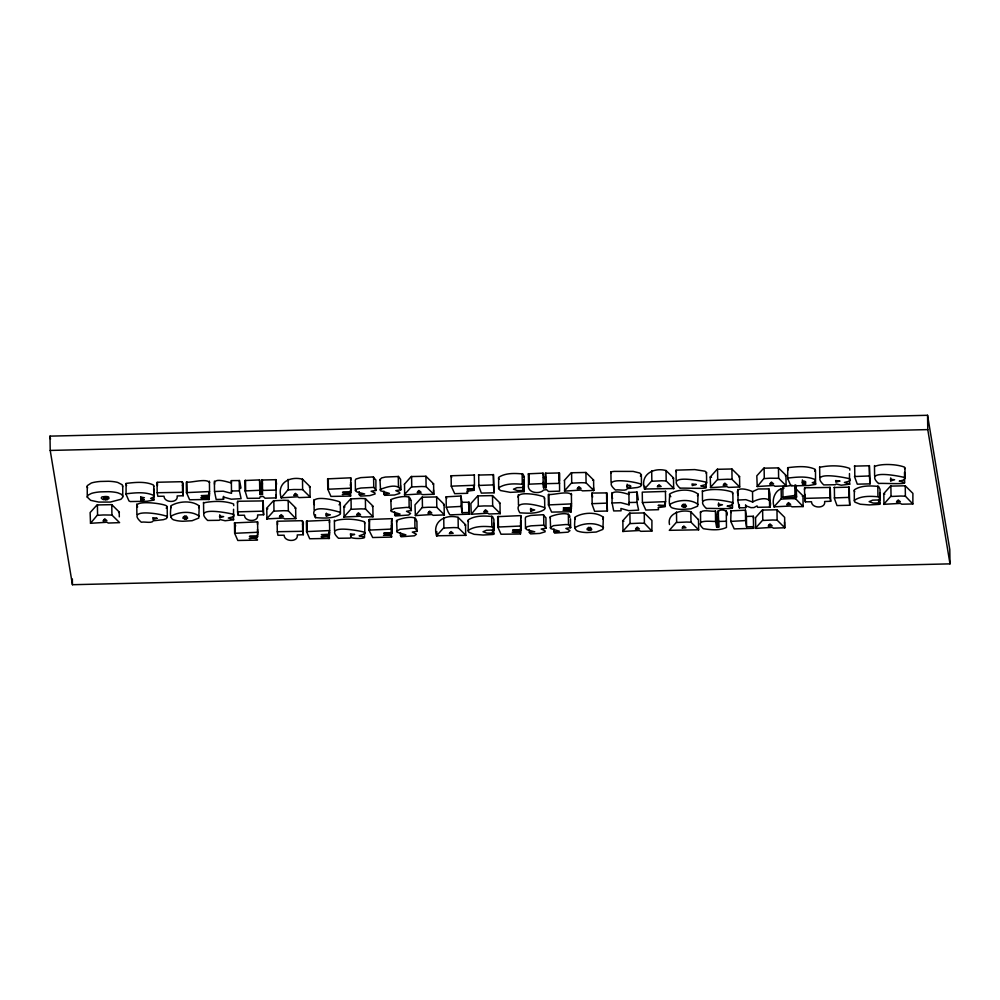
<?xml version="1.0" encoding="UTF-8"?>
<svg xmlns="http://www.w3.org/2000/svg" width="1000" height="1000" viewBox="0 0 1000 1000"><rect width="100%" height="100%" fill="white"/><g stroke="black" fill="none" stroke-linecap="round" stroke-linejoin="round"><path stroke-width="1.5" d="M259.988 484.162L259.575 479.9L244.938 480.525L245.087 490.925L247.35 498.35L259.6 498.237L260.138 496.737L263.163 496.413L265.062 498.212L276.15 497.887L275.975 479.688L261.775 480.025L262.6 494.475L260.138 494.562L259.988 484.162L262.45 484.075L261.775 480.025M260.138 494.562L259.738 490.3L245.087 490.925M543.575 487.825L543.175 483.562L528.538 484.2C526.413 493.4 540.237 494.475 543.575 490.012L546.613 489.688L548.5 491.488L559.6 491.15L559.425 472.95L545.225 473.288L546.038 487.738L543.575 487.825L543.5 481.887M493.7 534.237L493.725 533.25L491.6 533.05A7.612 1.887 -0.8 0 1 486.838 533.1L483.025 531.763L486.512 530.237L493.862 530L492.65 526.925C484.725 526.188 475.213 525.725 468.35 530.3L468.725 532.212L474.137 534.312L483.075 535.025L493.013 534.475L493.7 534.237L493.575 522.85M524.15 491.662L523.625 480.062L524.15 491.662L510.312 492.362L500.425 490.525L498.638 488.6L498.663 477.337C505.513 472.762 515.037 473.225 522.95 473.963L524.362 476.863L523.5 477.113M879.812 504.137L879.837 503.15L877.712 502.95A7.612 1.887 -0.8 0 1 872.95 503.013L869.137 501.675L872.638 500.15L879.975 499.913L878.763 496.838C870.85 496.087 861.325 495.637 854.475 500.213L854.837 502.125L860.25 504.225L869.188 504.925L879.137 504.375L879.812 504.137L879.688 492.75M122.625 486.838L122.275 484.8L117.662 482.413A15.888 3.938 -0.8 0 0 108.438 481.275L100.375 481.463A16.587 4.112 -0.8 0 0 91.337 483.013L87.25 485.662L87.263 497.113L90.65 500.337L98.713 502.075L110.275 502.075L120.875 499.312L122.775 497.238L122.725 485.763M199.237 505.962L198.762 518.062L192.113 520.712L182.887 521.25A12.888 3.188 -0.8 0 1 175.3 520.288C168.125 519.425 171.175 510.7 170.775 505.887C178.463 501.1 192.013 500.175 199.237 505.962L198.612 507.663M603.362 517.275L602.888 529.388L596.225 532.038L587 532.562A12.888 3.188 -0.8 0 1 579.425 531.613C572.25 530.75 575.3 522.013 574.9 517.212C582.587 512.425 596.138 511.5 603.362 517.275L602.737 518.987M698.075 494.113L697.6 506.213L690.938 508.862L681.712 509.387A12.888 3.188 -0.8 0 1 674.125 508.438C666.95 507.575 670.013 498.85 669.613 494.038C677.288 489.25 690.85 488.325 698.075 494.113L697.45 495.812M87.263 497.113L88.162 495.087L91.487 493.413A16.587 4.112 -0.8 0 1 100.525 491.863L108.588 491.675A15.888 3.938 -0.8 0 1 117.812 492.825L121.412 494.3L122.875 496.163M170.812 517.125L170.925 516.287C178.612 511.512 192.175 510.575 199.387 516.362M574.938 528.45L575.05 527.612C582.737 522.825 596.287 521.9 603.513 527.675M669.65 505.275L669.762 504.438C677.438 499.65 691 498.725 698.225 504.513M153.737 486.45L153.338 484.925C144.987 481.163 134.925 482.388 126.088 483.387L126.062 494.325L128.963 500.925L130.275 501.562L147.05 501.25L153.938 500.1L153.663 488.787M153.837 485.8L153.887 496.85L150.612 498.45L154.125 499.625M815.475 470.087L815.575 484.387L808.688 485.538L791.912 485.85L790.6 485.2L787.7 478.612L787.725 467.675C796.562 466.675 806.625 465.438 814.975 469.2L814.862 471.325M314.425 504.75C308.8 493.85 335.288 499.963 339.812 501.912L340.075 503.862L339.05 504.812M340.438 513.162L340.225 514.263C333.188 518.95 323.65 518.15 315.5 517.663C306.625 503.2 333.913 510.238 339.975 512.312L340.438 513.162L340.288 502.762M544.412 499L544.15 497.05C539.862 494.712 517.463 490.838 518.112 497.275M544.763 508.3L544.562 509.4C537.525 514.087 527.987 513.3 519.837 512.812C510.95 498.338 538.25 505.387 544.3 507.45L544.763 508.3L544.612 497.9M468.175 531.163L468.2 519.9C475.062 515.325 484.575 515.788 492.5 516.525L493.913 519.425L493.862 530M498.638 488.6L498.812 487.738C505.662 483.162 515.188 483.625 523.1 484.363L524.312 487.438L516.975 487.675L513.475 489.2L517.288 490.538A7.612 1.887 -0.8 0 0 522.05 490.487L523.775 490.462M854.3 501.075L854.325 489.812C861.175 485.238 870.7 485.688 878.612 486.438L880.025 489.338L879.975 499.913M355.425 490.562L357.15 488.9L360.863 488.038L373.75 487.362L376.062 490.387L371.125 491.238L374.925 492.938L375.075 493.988L369.8 495.613L360.513 496.087L359.275 494.688L364.688 493.988L357.113 492.025L355.425 490.562L355.275 480.163L355.962 479.025L360.712 477.638L372.95 476.912L375.913 479.988L375.875 490.55M379.963 479.575L381.688 477.912L385.387 477.05L398.6 476.5L400.588 479.4L400.75 489.8L395.812 490.65L399.613 492.35L399.762 493.4L394.487 495.025L384.55 495.312L383.963 494.1L389.375 493.4L380.6 490.763L379.963 479.575L380.45 480.363M380.112 489.975L380.225 489.4C385.763 487.4 397.287 482.975 400.75 489.8M390.812 510.65L394.125 508.525L406.475 507.388L409.462 507.575L411.45 510.475L406.512 511.312L410.625 513.475L408.675 515.025L395.262 515.975L394.675 514.763L400.087 514.075L391.312 511.438L390.788 499.663C394.988 497.488 411.562 493.6 410.487 500.3M396.613 531.425L399.925 529.3L412.275 528.175L415.262 528.362L417.25 531.25L412.312 532.1L416.425 534.263L414.475 535.8L401.062 536.763L400.475 535.55L405.887 534.85L397.113 532.212L396.587 520.45C400.788 518.275 417.362 514.388 416.3 521.075M525.487 528.362L527.212 526.7L530.925 525.85L543.812 525.163L546.125 528.188L541.188 529.038L544.987 530.737L545.138 531.788L539.862 533.413L530.562 533.9L529.338 532.487L534.75 531.788L527.175 529.825L525.487 528.362L525.337 517.962L526.025 516.825L530.763 515.45L543.013 514.712L545.962 517.788L545.938 528.35M550.175 527.788L553.475 525.65L565.825 524.525L568.812 524.712L570.8 527.6L565.875 528.45L569.975 530.612L568.025 532.163L554.612 533.112L554.025 531.9L559.438 531.213L550.662 528.575L550.138 516.8C554.338 514.625 570.913 510.737 569.85 517.438M469.125 514.15L469.15 502.262L461.962 502.275L460.988 496.012L446.125 496.825L446.275 507.225L448.15 511.925L449.762 514.725L450.775 514.837L469.125 514.15L469.05 512.5L462.113 512.675L461.138 506.413L446.275 507.225M753.425 517.913L753.35 516.263L746.413 516.438L745.438 510.175L731.025 510.875L730.738 521.388L734.212 528.888L753.575 528.312L753.5 526.663L746.562 526.838L745.588 520.575L730.738 521.388M137.637 506.912C132.387 499.8 163.312 503.25 166.713 505.988L167.175 506.838L166.225 508.237M167.325 517.238L166.375 518.65L163.375 519.675L153.287 520.788C151.9 523.75 144.725 521.4 141.325 522.225C124.625 507.825 161.225 513.763 166.863 516.388L167.325 517.238L167.175 506.838M611.062 473.175L610.9 471.825L614.15 471.388L633.175 471.413L639.8 473.038L641.338 474.65L640.387 476.062M641.488 485.05L640.537 486.463L637.537 487.488L627.45 488.6C626.05 491.562 618.888 489.212 615.487 490.037C598.787 475.65 635.388 481.587 641.025 484.2L641.488 485.05L641.338 474.65M209.65 482.612C206.713 478.075 192.312 482.663 186.3 482.212L186.45 492.612L189.625 499.775L209.262 499.425L209.025 492.825M329.425 522.725L329.5 520.15L306.4 521.2L306.55 531.6L309.725 538.763L329.363 538.425C329.913 534.5 311.087 538.387 328.537 535.975L329.525 535.013L329.487 532.038M350.438 485.675L350.525 484.338M350.65 480.375L350.725 477.8L327.625 478.85L327.775 489.25L330.95 496.425L350.588 496.075C351.138 492.15 332.312 496.037 349.762 493.625L350.75 492.663L350.6 482.262M391.637 526.538L391.538 525L391.3 537.075L372.675 537.525L368.963 530.112L369.438 519.462L391.925 518.663L391.312 522.05M391.788 536.938C392.325 533.013 373.5 536.9 390.962 534.487L391.95 533.525L391.438 522.9M520.712 518.188L520.788 515.612L497.675 516.65L497.837 527.05L501.012 534.225L520.163 534.012L520.513 529.362M571.638 494.925C568.688 490.4 554.288 494.988 548.275 494.525L548.425 504.925L551.613 512.1L571.25 511.75C571.788 507.825 552.962 511.725 570.425 509.312L571.413 508.338L571.362 505.375M559.45 480.75L559.425 472.95M233.75 505.65L233.562 503.975C224.387 500.487 212.2 501.025 203.45 502.887M364.588 523.462L364.412 521.788C356.012 518.612 341.012 518.237 334.525 521.163M364.862 522.5L364.738 533.862L359.15 535.825C373.387 538.288 353.988 539.513 350.95 537.375L350.9 534.4M706.225 473.5L706.5 472.537L704.95 471.188L694.775 469.588L676.675 470.138L675.812 470.425L676.425 471.737M706.65 482.938L705.225 484.725L700.788 485.875C720.075 490.112 679.875 487.388 680.138 488.325C664.45 473.6 700.575 480.725 706.2 482.225L706.65 482.938L706.5 472.537M732.575 493.8L732.387 492.125C724 488.95 709 488.575 702.5 491.5M733 503.237L731.562 505.025L727.138 506.163C746.413 510.4 706.213 507.688 706.488 508.612C690.788 493.9 726.925 501.025 732.55 502.525L733 503.237L732.837 492.837M849.85 470.1L849.663 468.413C840.5 464.925 828.3 465.462 819.55 467.325M904.688 468.787L904.5 467.113C896.112 463.95 881.112 463.562 874.613 466.488M905.113 478.225L903.675 480.012L899.25 481.163C918.525 485.387 878.325 482.675 878.6 483.6C862.9 468.888 899.038 476.012 904.663 477.512L905.113 478.225L904.95 467.825M257.512 524.438L257.587 521.862L234.488 522.9L234.638 533.3L237.812 540.475L257.45 540.125C258 536.2 239.175 540.1 256.625 537.688L257.613 536.712L257.512 529.288M404.263 484.375L411.188 476.562L425.938 476.262L433.6 483.85L433.75 494.25L422.463 494.663L421.125 493.862L404.675 494.913L404.525 484.513M404.4 494.7L411.337 486.962L421.65 486.5L426.1 486.662L433.75 494.25M436.55 535.788L443.488 528.05L453.8 527.575L458.237 527.737L465.9 535.325L436.55 535.788C431.912 521.025 445.913 514.012 458.088 517.337L465.75 524.925L464.888 525.188M564.237 480.5L571.175 472.762L585.925 472.463L593.587 480.05L593.737 490.45L582.45 490.863L581.112 490.062L564.663 491.112L564.513 480.712M564.4 490.975L571.325 483.162L581.638 482.7L586.075 482.863L593.737 490.45M628.425 492.55L637.1 492.05L638.312 499.888M644.5 489L651.438 481.262L661.75 480.788L666.188 480.962L673.85 488.537L644.5 489C639.875 474.237 653.875 467.238 666.038 470.55L673.7 478.137L672.837 478.4M710.212 477.038L717.15 469.3L731.9 468.988L739.562 476.575L739.712 486.975L728.425 487.4L727.075 486.587L710.638 487.65L710.212 477.038L711.525 477.3M710.375 487.512L717.3 479.7L727.613 479.225L732.05 479.387L739.712 486.975M755.3 517.888L762.225 510.075L776.975 509.762L784.638 517.35L784.788 527.75L773.5 528.162L772.15 527.362L755.713 528.413L755.562 518.013M755.45 528.288L762.375 520.475L772.688 520L777.125 520.163L784.788 527.75M126.062 494.325L126.237 493.787C135.075 492.788 145.137 491.562 153.488 495.325L153.988 496.2M787.7 478.612L787.875 478.075C796.712 477.075 806.775 475.838 815.125 479.6L815.013 481.725L812.25 482.725L815.763 483.9M474.225 486.712L474 490.3L467.025 491.2L467.413 493.312L454.688 493.675L451.262 486.163L451.112 475.763L474.562 475.05M665.375 503.088L665.15 506.688L658.175 507.587L658.562 509.688L645.837 510.05L642.412 502.55L642.262 492.15L665.713 491.425M726.612 515.788C730.6 508.888 715.55 508.013 718.35 513.85M717.938 511.05L718.85 527.137L716.575 527.05L715.588 521.475C709.525 521.425 693.475 519.312 703.275 528.663C710.75 529.938 719.488 530.75 726.462 527.463L726.275 510.863M718.337 516.938L716.425 516.65L715.438 511.075C711.225 511.938 702 508.938 700.413 512.812M770.05 507.075C773.462 495.288 758.512 498.288 752.675 502.038L745.85 499.663L737.675 500.062L739.388 507.85L745.65 507.725L746.2 505.95L750.987 507.663L753.962 507.575L757.062 505.925L757.6 507.312L770.05 507.075L769.975 494.075L769 488.913L758.275 488.963L752.525 491.637C748.4 489.5 733.85 485.538 738.162 494.988M209.387 493.05L209.425 496.025L208.438 496.987C194.525 497.95 202.712 498.125 209.163 497.9M520.662 520.062L520.812 530.462L519.825 531.425C505.913 532.4 514.1 532.562 520.55 532.337M494.1 492.788L493.425 484.9L478.537 485.462L481.337 493.1L494.1 492.788L493.55 474.688L478.387 475.062M607.4 511.025L606.725 503.125L591.838 503.688L594.637 511.325L607.4 511.025L606.85 492.912L592 493.062L592.612 497.088M870.062 483.862L869.388 475.962L854.488 476.525L857.3 484.162L870.062 483.862L869.5 465.75L854.338 466.125M849.762 505.262L849.087 497.375L834.2 497.938L837 505.562L849.762 505.262L849.212 487.15L834.05 487.525M240.387 488.512L240.975 487.987L239.562 480.562L231.35 480.625L231.375 482.95C227.5 482.075 213.15 476.912 214.562 484.3M214.537 491.5L216.163 499.462L223.538 499.325L223.363 496.987L231.25 499.2L241.1 498.65L239.387 490.875L231.5 491.025L231.525 493.35L223.225 491.188L214.537 491.5L214.387 481.1M628.913 494.425C624.075 492.9 607.712 488.025 612.6 498.438M612.087 502.975L613.7 510.938L621.087 510.812L620.9 508.462L628.8 510.675L638.638 510.125L636.938 502.35L629.038 502.512L629.062 504.825L620.763 502.663L612.087 502.975L611.925 492.575M118.562 512.487L119.425 512.225L111.775 504.65L97.013 504.95L90.125 512.575L90.512 523.3L106.95 522.25L108.287 523.05L119.588 522.638L111.925 515.05L103.263 514.963L97.163 515.35L90.512 523.3M309.288 487.038L310.15 486.775L302.488 479.188C289.738 475.9 276.363 483.038 281.225 497.85L297.663 496.788L299 497.6L310.3 497.175L302.638 489.588L293.988 489.513L287.887 489.9L281.225 497.85M294.988 508.3L295.85 508.038L288.188 500.45L283.75 500.288L273.438 500.763L266.537 508.375L267.812 508.762M295.8 518.625L288.337 510.85L283.9 510.688L273.587 511.163L266.65 518.9L283.363 518.05L284.7 518.862L295.8 518.625L295.65 508.225M372.188 506.463L373.05 506.2L365.387 498.625L360.95 498.45L350.637 498.925L343.7 506.662L345.012 506.938M373 516.788L365.538 509.025L361.1 508.862L350.788 509.325L343.85 517.062L360.562 516.225L361.912 517.025L373 516.788L372.85 506.388M433.6 483.85L432.738 484.1M443.45 504.775L444.312 504.513L436.65 496.925L421.9 497.238L415 504.85L415.387 515.588L431.838 514.525L433.175 515.337L444.462 514.913L436.8 507.325L428.15 507.25L422.05 507.638L415.387 515.588M499.312 503.45L500.175 503.188L492.512 495.6L477.762 495.9L470.875 503.525L471.25 514.25L487.7 513.2L489.038 514L500.325 513.587L492.675 506L484.012 505.925L477.912 506.3L471.25 514.25M593.587 480.05L592.725 480.3M651.875 531.087L644.412 523.312L639.975 523.15L629.663 523.625L622.737 531.438L639.438 530.513L640.775 531.325L651.875 531.087L651.925 520.5L644.262 512.913L629.5 513.225L622.575 520.962L623.888 521.225M739.562 476.575L738.7 476.838M698.3 519.575L690.837 511.812C682.113 509.125 666.812 513.175 669.488 524.525M698.65 529.8L669.312 530.325L676.237 522.513L686.55 522.05L690.987 522.212L698.65 529.8L698.5 519.4M785.275 475.725L786.137 475.475L778.475 467.887L763.725 468.188L756.825 475.812L757.212 486.538L773.662 485.487L775 486.287L786.287 485.875L778.625 478.288L769.975 478.212L763.875 478.587L757.212 486.538M802.3 496.25L803.162 495.988L795.5 488.4M803.125 506.575L795.662 498.8L791.225 498.638L780.9 499.113L773.962 506.85L790.688 506L792.025 506.812L803.125 506.575L802.975 496.175M912.85 503.963L905.387 496.2L900.95 496.037L890.638 496.5L883.713 504.312L900.425 503.4L901.762 504.2L912.85 503.963L912.9 493.387L905.238 485.8L890.487 486.1L883.55 493.837L884.862 494.113M182.413 485.425L183.275 485.163L183.162 483.363L181.8 481.7L157.475 482.25L157.45 485.725M157.188 492.738L157.85 496.287L164.025 496.238C164.112 503.113 178.55 503.338 177.15 495.95L183.212 495.737L182.887 492.3L157.188 492.738L157.037 482.337M263.663 514.75L263.025 511.163L237.5 511.863L238.3 515.3L244.462 515.237C244.55 522.112 259 522.35 257.6 514.963L263.663 514.75L263.188 500.913L237.925 501.262L237.425 502.975M302.512 524.412L303.375 524.15L303.263 522.35L301.9 520.688L277.575 521.237L277.55 524.725M277.288 531.725L277.95 535.288L284.125 535.225C284.212 542.1 298.65 542.325 297.25 534.938L303.312 534.725L302.987 531.287L277.288 531.725L277.137 521.325M830.7 501.275L830.062 497.7L804.538 498.4L805.337 501.838L811.5 501.775C811.587 508.65 826.038 508.875 824.638 501.488L830.7 501.275L830.225 487.438L804.963 487.788L804.463 489.5M233.713 519.65L228.312 518.013L232.738 516.875L233.9 516.05L233.713 514.375C228.1 512.875 191.962 505.75 207.65 520.462L219.163 520.3L220.1 519.562L225.138 520.75L233.5 519.775L233.562 509.25M365.012 532.9L364.562 532.188C358.938 530.688 322.812 523.562 338.5 538.275L350.012 538.112L350.95 537.375M849.812 484.1L844.412 482.463L848.838 481.312L850 480.5L849.825 478.812C844.2 477.312 808.062 470.188 823.763 484.913L835.275 484.738L836.2 484L841.237 485.2L849.6 484.225L849.463 473.55M792.225 485.375L782.6 486.725L783.525 487.725M796.612 496.962L794.975 495.438L782.75 497.125L784.325 498.225L796.612 496.962L796.1 485.412M474.263 489.688L466.962 489.038L473.65 488.875L474.45 485.275L451.262 486.163M796.462 486.55L795.188 486.887M186.412 518.938L187.613 518.175C188.062 516 181.85 516.112 182.975 518.3L186.412 518.938L186.375 515.975M590.538 530.262L591.737 529.5C592.188 527.325 585.975 527.438 587.1 529.625L590.538 530.262L590.487 527.288M685.238 507.088L686.45 506.325C686.9 504.15 680.675 504.263 681.8 506.45L685.238 507.088L685.2 504.125M186.45 492.612L209.55 491.562L209.475 494.137L208.388 495.25L201.213 495.675L209.425 496.025M327.775 489.25L350.875 488.2L350.8 490.775L349.725 491.9L342.537 492.325L350.75 492.663M234.638 533.3L257.738 532.263L257.663 534.837L256.588 535.95L249.4 536.375L257.613 536.712M306.55 531.6L329.65 530.55L329.575 533.125L328.5 534.237L321.312 534.663L329.525 535.013M368.963 530.112L392.075 529.062L392 531.638L390.913 532.762L383.738 533.188L391.95 533.525M548.425 504.925L571.525 503.888L571.462 506.463L570.375 507.575L563.2 508L571.413 508.338M497.837 527.05L520.938 526.013L520.862 528.587L519.775 529.7L512.6 530.125L520.812 530.462M107.025 499.637L108.925 498.562L108.737 497.163A3.2 0.787 -0.8 0 0 105.175 496.525L101.938 496.912L101.237 497.987L102.587 499.338L107.025 499.637L106.988 496.662M783.9 488.4C775.25 488.562 771.188 499.888 774.25 507.062M528.538 484.2L528.387 473.8L543.025 473.162L543.562 475.312M523.325 481.5L524 481.262M718.088 521.45L726.438 521.263M261.925 490.425L276.137 490.087M545.375 483.688L559.575 483.35M642.412 502.55L665.6 501.65L664.8 505.262L658.112 505.412L665.413 506.062M468.275 503.888L468.975 503.75M543.425 477.425L545.887 477.337M326.425 516.138L330.375 514.8L326.15 513.763L326.425 516.138L326.388 513.162M530.763 511.275L534.712 509.95L530.487 508.913L530.763 511.275L530.712 508.312M219.8 517.737L223.663 516.613L219.525 516.1L219.8 517.737L219.762 514.775M890.738 480.875L894.6 479.762L890.475 479.25L890.738 480.875L890.7 477.912M718.625 505.887L722.487 504.762L718.363 504.25L718.625 505.887L718.587 502.925M627.212 487.163C636.038 487.488 625.9 482.6 627.212 487.163L627.163 484.188M802.412 482.85C810.362 483.4 801.775 478.562 802.412 482.85L802.375 479.875M50 436.138L927.562 415.288L949.788 549.562L950 563.862L72.438 584.712L50.213 450.438L50 436.138L50.5 439.188M50.213 450.438L927.775 429.6L950 563.862M670.825 496.7L669.5 494.875M550.013 517.375L550.513 518.162M390.662 500.25L391.163 501.037M396.463 521.025L396.962 521.812M854.137 490.675L854.688 491.725M498.475 478.2L499.025 479.25M468.025 520.763L468.575 521.812M788.225 469.787L787.55 468.212M126.587 485.513L125.913 483.925M87.112 486.712L87.638 487.925M574.788 518.05L575.212 519.012M170.662 506.725L171.088 507.7M235.662 526L234.488 522.9M498.288 518.312L497.675 516.65M369.425 521.375L368.812 519.712M328.225 480.513L327.625 478.85M731.15 512.575L730.588 510.988M446.7 498.413L446.125 496.825M451.65 477.388L451.112 475.763M528.387 473.8L528.675 474.975M244.938 480.525L245.225 481.7M275.975 479.688L276.55 484.237M520.588 522.137L520.65 533.875M927.562 415.288L927.775 429.6M905.238 485.8L905.387 496.2M904.5 472.388L904.65 482.788M890.888 485.962L891.038 496.362M883.825 494.05L883.975 504.45M879.4 499.963L879.438 502.938M878.662 499.888L878.7 502.863M877.8 486.1L877.95 496.5M874.475 465.562L874.625 475.962M869.225 465.562L869.388 475.962M854.663 465.9L854.812 476.3M848.938 486.962L849.087 497.375M834.362 487.312L834.513 497.713M829.912 487.3L830.062 497.7M819.638 466.875L819.788 477.275M805.225 494.4L805.337 501.838M804.525 487.875L804.675 498.275M795.662 485.125L795.812 495.525M795.612 495.825L795.662 498.8M794.825 485.037L794.975 495.438M785.95 475.65L786.1 486.062M784.5 521.987L784.587 527.938M782.812 486.575L782.962 496.975M781.15 488.562L781.3 498.963M778.475 467.887L778.625 478.288M776.975 509.762L777.125 520.163M769.5 499.762L769.613 507.2M768.688 488.75L768.838 499.15M764.125 468.05L764.275 478.45M762.625 509.925L762.775 520.325M753.35 516.263L753.575 528.312M752.525 491.637L752.675 502.038M746.413 516.438L746.562 526.838M745.6 504.762L745.65 507.725M745.438 510.175L745.588 520.575M739.338 504.888L739.388 507.85M737.887 489.487L738.037 499.888M731.9 468.988L732.05 479.387M732.438 503.288L732.537 507.8M718.375 510.9L718.487 527.337M717.55 469.15L717.7 479.55M717.575 517.013L717.725 527.413M717.013 517L717.163 527.4M715.438 511.075L715.588 521.475M706.1 482.987L706.2 487.5M702.362 490.575L702.513 500.975M700.475 511.562L700.625 521.962M690.837 511.812L690.987 522.212M684.188 504.25L684.225 507.212M683.225 504.175L683.263 507.137M676.025 470.288L676.175 480.688M676.488 511.975L676.637 522.375M673.5 478.325L673.662 488.725M666.038 470.55L666.188 480.962M665.45 491.25L665.6 501.65M664.925 502.987L664.963 505.962M651.688 470.712L651.838 481.112M644.737 486.238L644.775 489.212M644.262 512.913L644.412 523.312M636.788 491.95L636.938 502.35M629.9 513.075L630.05 523.475M628.888 492.1L629.062 504.825M622.85 521.175L623 531.575M610.9 471.825L611.05 482.225M606.575 492.725L606.725 503.125M593.5 487.663L593.55 490.625M592 493.062L592.15 503.462M589.475 527.413L589.525 530.388M588.513 527.337L588.562 530.312M585.925 472.463L586.075 482.863M571.575 472.625L571.725 483.025M571.375 493.488L571.525 503.888M571.075 505.763L571.25 511.75M571.013 505.15L571.05 508.113M570.675 505.95L570.763 511.887M570.487 518.85L570.625 527.762M568.35 514.188L568.5 524.587M559.113 472.863L559.263 483.263M553.975 528.925L554.025 531.9M548.9 494.288L549.05 504.688M545.825 473.088L546.038 487.738M545.025 477.2L545.175 487.6M543.025 473.162L543.175 483.562M543.663 514.763L543.812 525.163M528.962 473.6L529.113 484M529.3 529.513L529.338 532.487M524.163 477.038L524.312 487.438M522.975 485.938L523.038 490.387M522.137 473.625L522.288 484.038M520.788 515.612L520.938 526.013M518.312 494.7L518.462 505.1M499.988 503.375L500.138 513.775M498.3 516.4L498.45 526.812M493.275 474.5L493.425 484.9M493.275 530.062L493.325 533.025M492.512 495.6L492.675 506M492.537 529.987L492.587 532.962M491.688 516.2L491.838 526.6M478.7 474.837L478.85 485.238M478.162 495.763L478.312 506.163M474.3 474.875L474.45 485.275M473.775 486.6L473.812 489.575M473.6 485.913L473.65 488.875M468.888 502.1L469.05 512.5M467.612 490.213L467.65 493.188M465.55 525.112L465.7 535.513M461.962 502.275L462.113 512.675M460.988 496.012L461.138 506.413M458.088 517.337L458.237 527.737M444.113 504.7L444.263 515.1M443.738 517.5L443.888 527.9M436.65 496.925L436.8 507.325M436.763 531.538L436.825 536M433.5 489.975L433.562 494.425M425.938 476.262L426.1 486.662M422.3 497.088L422.45 507.488M416.912 521.013L417.062 531.413M414.8 517.825L414.95 528.225M411.587 476.425L411.737 486.825M411.112 500.225L411.262 510.625M409 497.05L409.15 507.45M400.5 485.513L400.562 489.963M400.425 532.575L400.475 535.55M398.288 476.375L398.438 486.775M394.625 511.8L394.675 514.763M391.925 518.663L392.075 529.062M391.512 527.362L391.587 533.3M383.925 491.125L383.963 494.1M373.6 476.962L373.75 487.362M369.438 519.462L369.588 529.862M365.387 498.625L365.538 509.025M364.45 532.95L364.562 537.463M359.237 491.712L359.275 494.688M350.725 477.8L350.875 488.2M351.037 498.787L351.188 509.188M350.5 490.125L350.588 496.075M343.975 506.875L344.125 517.275M334.387 520.237L334.538 530.638M329.5 520.15L329.65 530.55M329.125 531.812L329.363 538.425M328.25 478.6L328.4 489M328.812 534.1L328.875 538.562M315.462 514.688L315.5 517.663M313.988 499.55L314.137 509.95M309.95 486.962L310.1 497.362M307.025 520.95L307.175 531.35M302.488 479.188L302.638 489.588M303.163 524.325L303.312 534.725M302.525 520.75L302.675 531.15M288.125 479.35L288.288 489.75M288.188 500.45L288.337 510.85M275.675 479.6L275.825 490M275.85 495.05L275.887 498.025M273.825 500.613L273.988 511.012M266.775 508.713L266.925 519.113M262.875 500.763L263.025 511.163M262.375 479.825L262.525 490.225M261.575 483.925L261.725 494.325M259.575 479.9L259.738 490.3M257.587 521.862L257.738 532.263M245.512 480.325L245.662 490.725M239.237 480.475L239.387 490.875M238.263 512.337L238.3 515.3M237.488 501.35L237.638 511.75M235.113 522.663L235.263 533.062M231.35 480.625L231.5 491.863M223.5 496.362L223.538 499.325M209.4 481.163L209.55 491.562M209.175 493.488L209.262 499.425M208.688 493.625L208.775 499.575M203.538 502.425L203.688 512.825M186.912 481.962L187.075 492.362M185.35 516.1L185.4 519.062M184.387 516.025L184.438 518.987M183.062 485.337L183.212 495.737M182.425 481.763L182.575 492.163M136.738 504.012L136.888 514.412M119.237 512.413L119.3 516.875M111.775 504.65L111.925 515.05M105.425 496.838L105.475 499.8M103.863 496.737L103.9 499.712M97.413 504.812L97.562 515.212M72.35 578.987L72.438 584.712M140.712 497.038L140.775 498.562L144.388 497.725L140.712 497.038M354.513 534.438L350.65 535.55L350.375 533.913L354.513 534.438M696.15 484.475L692.288 485.6L692.013 483.963L696.15 484.475M839.762 481.062L835.9 482.188L835.638 480.55L839.762 481.062M156.925 518.288L153.05 519.338L152.775 517.688L156.925 518.288M103.837 519.85L103.05 520.913L106.862 520.6L104.75 518.825L103.837 519.85M294.55 494.4L293.762 495.462L297.575 495.15L295.462 493.375L294.55 494.4M280.25 515.65L279.462 516.725L283.275 516.413L281.163 514.637L280.25 515.65M357.45 513.825L356.662 514.888L360.475 514.575L358.375 512.8L357.45 513.825M418.013 491.463L417.212 492.537L421.037 492.225L418.925 490.45L418.013 491.463M428.713 512.125L427.925 513.2L431.737 512.888L429.637 511.112L428.713 512.125M450.15 532.537L449.363 533.612L453.175 533.3L451.075 531.525L450.15 532.537M484.588 510.8L483.787 511.875L487.612 511.562L485.5 509.787L484.588 510.8M578 487.663L577.2 488.738L581.025 488.413L578.913 486.65L578 487.663M658.1 485.763L657.312 486.825L661.125 486.512L659.025 484.738L658.1 485.763M636.325 528.112L635.538 529.188L639.35 528.875L637.238 527.1L636.325 528.112M682.9 527.013L682.113 528.088L685.925 527.762L683.825 526L682.9 527.013M723.962 484.188L723.175 485.262L726.988 484.95L724.887 483.175L723.962 484.188M770.537 483.088L769.75 484.162L773.562 483.85L771.462 482.075L770.537 483.088M769.038 524.963L768.25 526.038L772.062 525.725L769.963 523.95L769.038 524.963M787.575 503.6L786.775 504.675L790.6 504.363L788.487 502.587L787.575 503.6M897.3 501L896.513 502.062L900.325 501.75L898.225 499.975L897.3 501M144.037 499.65L143.15 500.075A3.262 0.812 -0.8 0 1 140.938 500.213L140.838 499.263L144.037 499.65M805.675 483.938L804.775 484.363A3.262 0.812 -0.8 0 1 802.562 484.5L802.475 483.55L805.675 483.938"/></g></svg>
